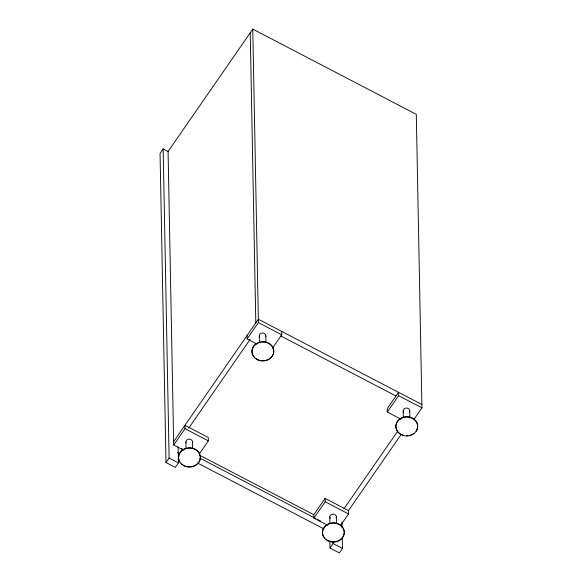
<?xml version="1.0" encoding="UTF-8"?>
<svg xmlns="http://www.w3.org/2000/svg" width="582" height="582" viewBox="0 0 582 582"><rect width="100%" height="100%" fill="white"/><g stroke="black" fill="none" stroke-linecap="round" stroke-linejoin="round"><path stroke-width="0.87" d="M168.62 151.786L163.164 148.948L160.057 153.437L165.994 462.537L175.342 467.404L178.448 462.916L178.128 446.554M414.238 418.989L421.943 407.858L416.305 114.348L252.77 29.1L168.074 151.502L173.705 445.012L183.374 450.053M173.647 441.651L258.343 319.249L421.877 404.505M173.705 445.012L185.003 428.694L184.938 425.333L208.298 437.511L208.363 440.872L199.124 454.222M256.778 343.969L247.11 338.928L258.408 322.61L252.77 29.1M188.699 428.163L250.187 339.306M165.994 462.537L169.1 458.049L163.164 148.948M272.529 348.145L281.768 334.788L281.703 331.427M340.317 525.815L348.531 513.942L348.473 510.581L325.105 498.403L313.814 514.728L313.88 518.089L327.571 525.226M313.88 518.089L325.171 501.764L325.105 498.403M387.285 412.005L398.575 395.68L398.51 392.326L387.219 408.644L387.285 412.005L400.976 419.142M343.824 509.032L397.557 431.371M348.545 510.479L401.245 434.31M342.238 537.499L342.449 548.411L339.342 552.9L329.994 548.026L333.1 543.537L333.064 541.726M258.408 322.61L281.768 334.788M398.575 395.68L421.943 407.858M280.771 335.938L395.971 395.993M185.003 428.694L208.363 440.872M325.171 501.764L348.531 513.942M199.546 455.16L313.683 514.655M181.358 448.467L182.966 449.311M199.888 458.129L315.873 518.598M317.488 519.435L320.711 521.116M177.445 452.541L179.867 453.8M197.582 463.039L324.05 528.965M169.1 458.049L178.448 462.916M333.1 543.537L342.449 548.411M416.123 431.364L416.123 431.109A10.92 9.501 -1.1 0 0 411.583 417.68A10.92 9.501 -1.1 0 0 396.589 422.859A10.92 9.501 -1.1 0 0 403.741 435.38M409.757 410.877L409.895 418M403.202 410.936L403.326 417.163M341.94 522.047L342.041 527.503M336.352 516.962L336.469 523.196M329.798 517.02L329.921 523.247M329.856 540.758L329.994 548.026M265.85 335.858L265.967 342.092M259.296 335.916L259.419 342.143M250.231 32.774L255.804 322.923M247.052 335.574L247.11 338.928M192.438 441.942L192.562 448.176M185.891 441.993L186.007 448.227M409.321 412.311A3.274 2.852 -1.1 0 0 408.79 408.87L408.106 408.426A3.274 2.852 -1.1 0 0 404.155 408.906A3.274 2.852 -1.1 0 0 403.653 412.354M413.809 433.474A10.92 9.501 -1.1 0 1 412.66 434.216M412.041 434.536A10.92 9.501 -1.1 0 1 409.393 435.452M407.982 435.678A10.92 9.501 -1.1 0 1 406.556 435.736M265.741 336.6A3.274 2.852 -1.1 0 0 264.875 333.85L264.199 333.406A3.274 2.852 -1.1 0 0 260.249 333.886A3.274 2.852 -1.1 0 0 259.739 337.334M254.363 357.217A10.92 9.501 -1.1 0 1 255.076 344.595A10.92 9.501 -1.1 0 1 269.561 343.678A10.92 9.501 -1.1 0 1 272.209 356.089M271.685 356.781A10.92 9.501 -1.1 0 1 270.434 358.032M269.903 358.447A10.92 9.501 -1.1 0 1 268.746 359.196M268.135 359.516A10.92 9.501 -1.1 0 1 265.479 360.433M264.075 360.658A10.92 9.501 -1.1 0 1 261.223 360.622M259.834 360.36A10.92 9.501 -1.1 0 1 255.68 358.403M192.336 442.684A3.274 2.852 -1.1 0 0 191.471 439.934L190.794 439.49A3.274 2.852 -1.1 0 0 187.164 439.723A3.274 2.852 -1.1 0 0 186.007 442.735M178.863 459.627A10.92 9.501 -1.1 0 1 186.618 448.14A10.92 9.501 -1.1 0 1 199.939 454.578A10.92 9.501 -1.1 0 1 192.758 466.342M192.075 466.517A10.92 9.501 -1.1 0 1 186.422 466.444M185.745 466.255A10.92 9.501 -1.1 0 1 181.591 463.919M179.896 461.933A10.92 9.501 -1.1 0 1 179.125 460.42M336.243 517.704A3.274 2.852 -1.1 0 0 335.385 514.954L334.701 514.51A3.274 2.852 -1.1 0 0 330.751 514.99A3.274 2.852 -1.1 0 0 330.249 518.438M324.872 538.321A10.92 9.501 -1.1 0 1 327.622 524.266A10.92 9.501 -1.1 0 1 343.293 528.303A10.92 9.501 -1.1 0 1 336.672 541.362M335.981 541.536A10.92 9.501 -1.1 0 1 331.027 541.609M330.336 541.464A10.92 9.501 -1.1 0 1 326.182 539.507M401.136 434.659A10.92 9.501 -1.1 0 0 417.694 426.635A10.92 9.501 -1.1 0 0 401.507 418.196A10.92 9.501 -1.1 0 0 401.136 434.659M257.222 359.632A10.92 9.501 -1.1 0 0 273.787 351.615A10.92 9.501 -1.1 0 0 257.6 343.176A10.92 9.501 -1.1 0 0 257.222 359.632M183.817 465.716A10.92 9.501 -1.1 0 0 200.383 457.699A10.92 9.501 -1.1 0 0 184.196 449.26A10.92 9.501 -1.1 0 0 183.817 465.716M327.731 540.736A10.92 9.501 -1.1 0 0 344.289 532.719A10.92 9.501 -1.1 0 0 328.103 524.28A10.92 9.501 -1.1 0 0 327.731 540.736"/></g></svg>
